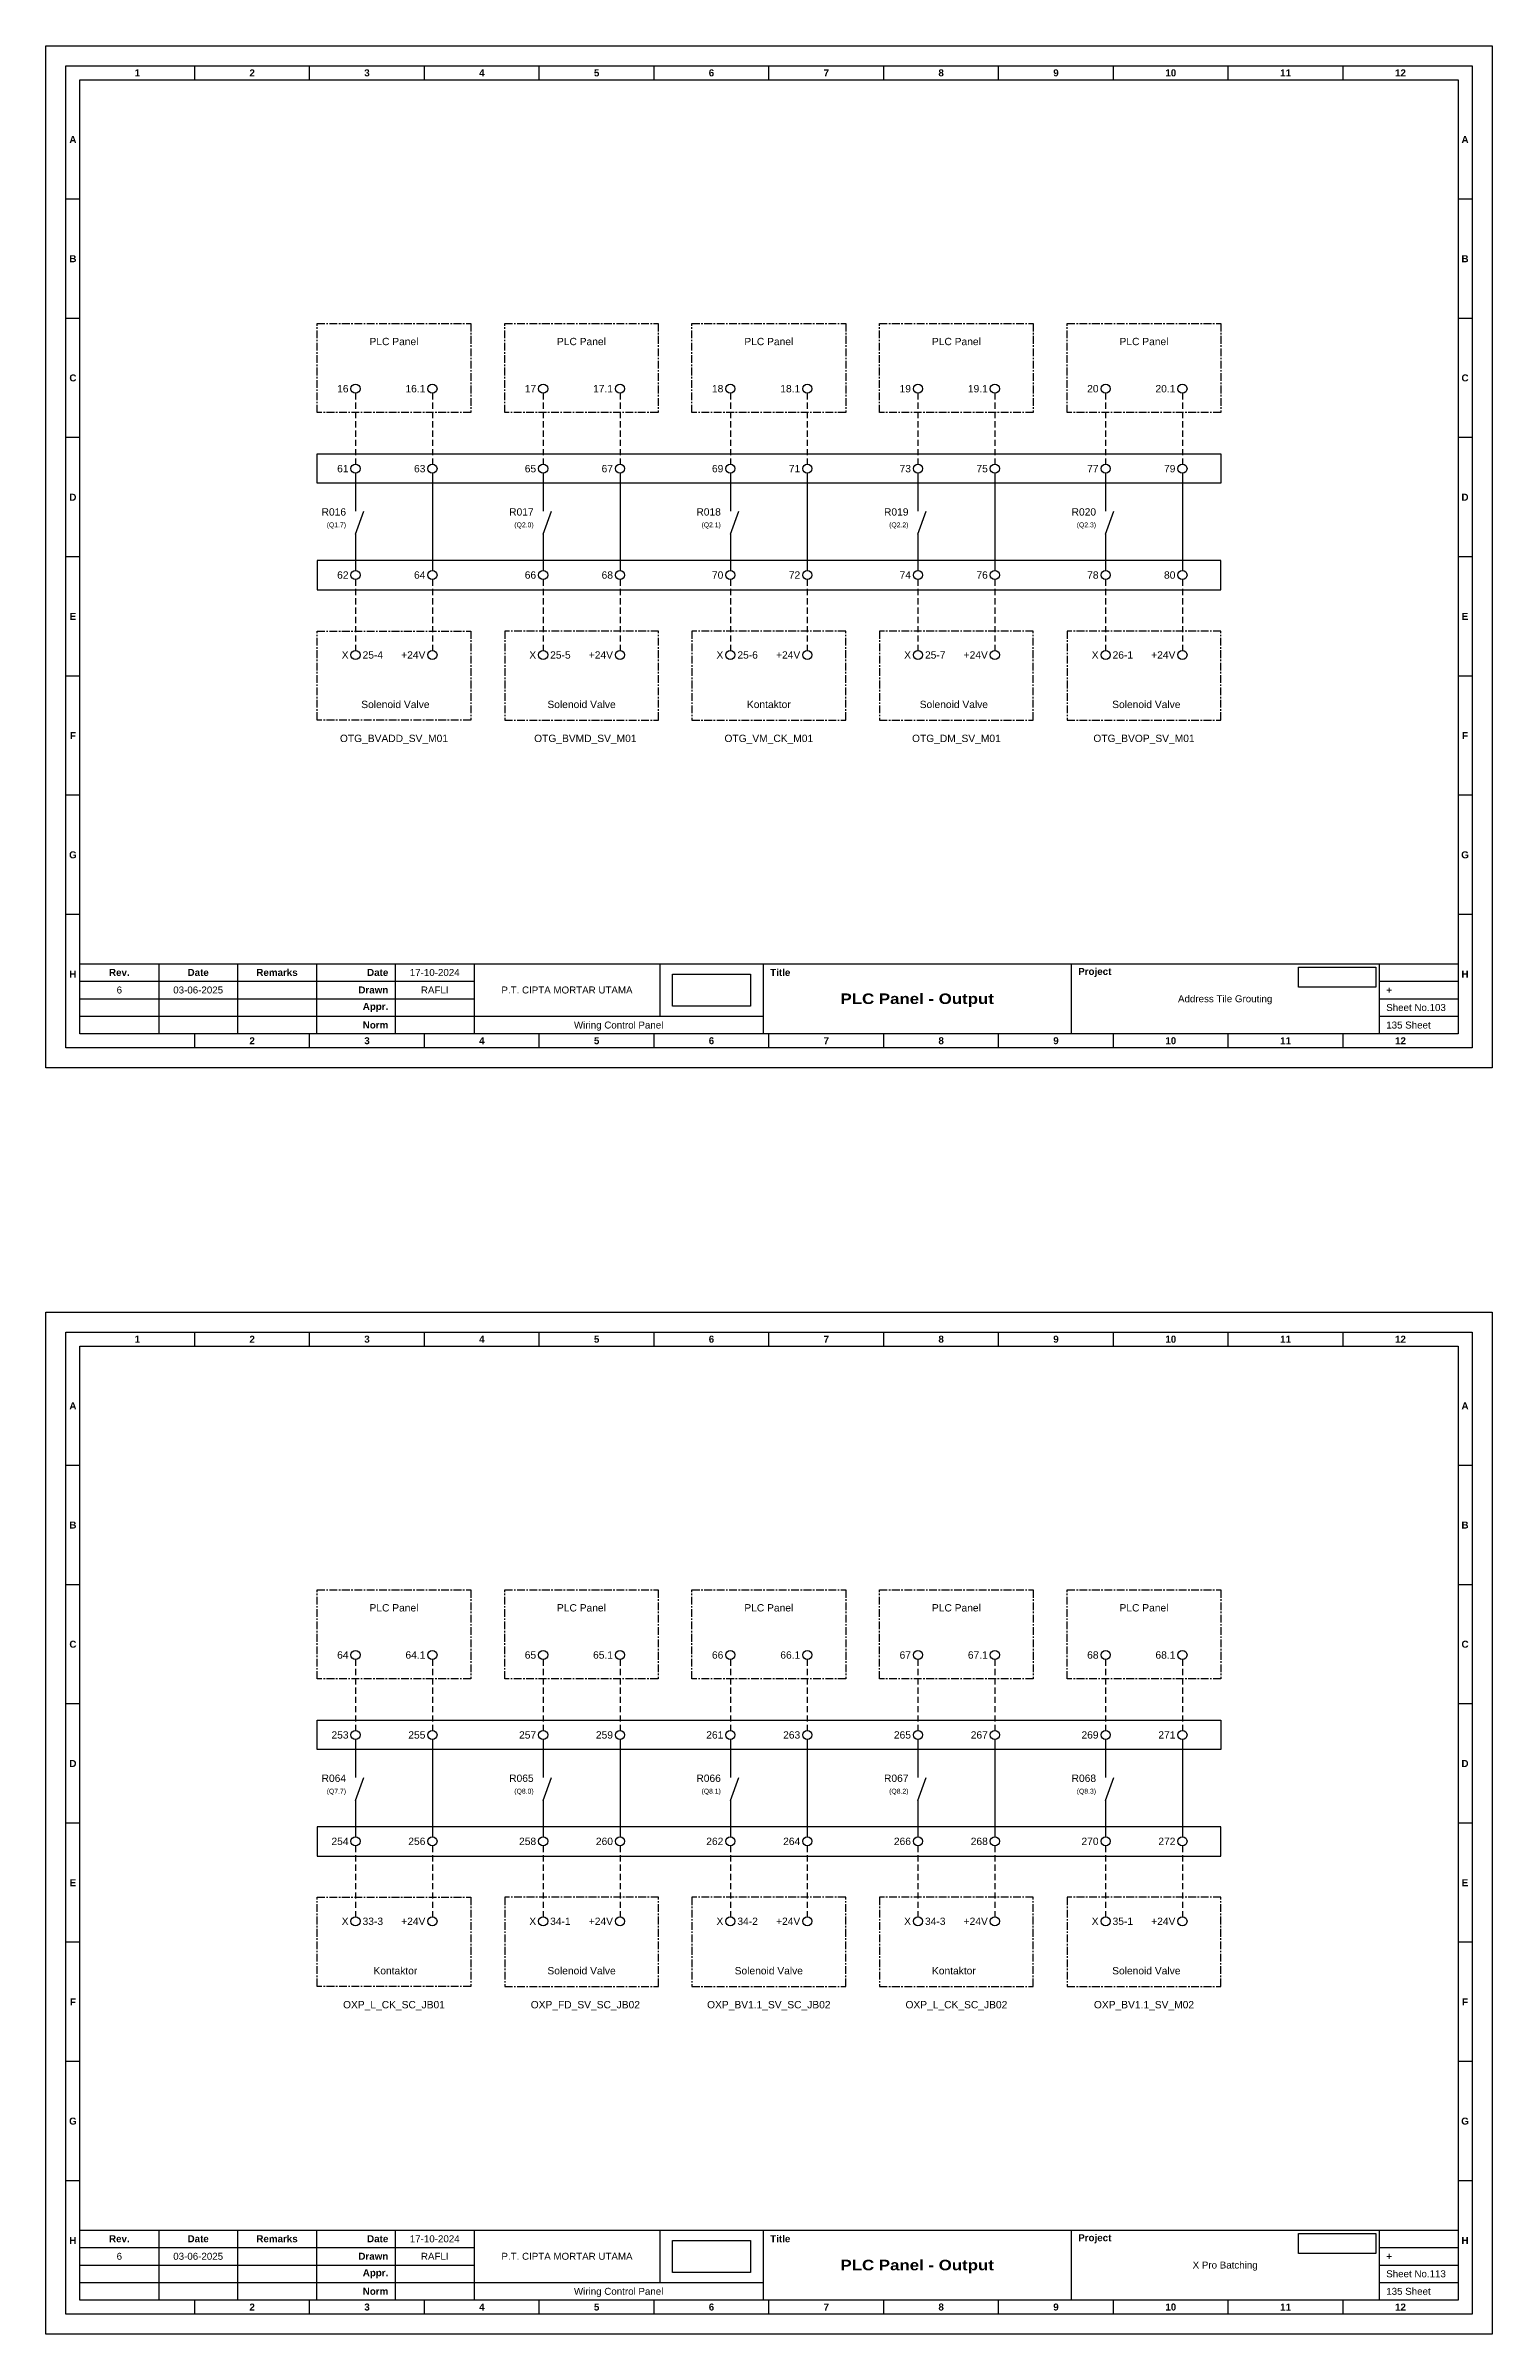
# Model space of a CAD drawing. Header units: millimetres. Extents: x 7759 to 13246, y 5489 to 6217.
# Drawn here: x 8797 to 9093.1, y 5747.9 to 6216.5 of the extents above; entities that cross this region are included whole.
import ezdxf
from ezdxf.enums import TextEntityAlignment as Align

# ---------------------------------------------------------------- set-up
doc = ezdxf.new("R2010")
doc.units = ezdxf.units.MM
doc.linetypes.add('CENTER', pattern=[50.8, 31.75, -6.35, 6.35, -6.35])
doc.linetypes.add('HIDDEN', pattern=[9.525, 6.35, -3.175])
doc.styles.add('Bold', font='ariblk.ttf', dxfattribs={"height": 25.4})
doc.styles.get("Standard").update_dxf_attribs({"font": 'arial.ttf'})
picture_1 = doc.add_image_def('image1.png', size_in_pixel=(2048, 847))
picture_2 = doc.add_image_def('image2.png', size_in_pixel=(2092, 542))

# ---------------------------------------------------------------- blocks, each defined once
blk = doc.blocks.new('KOP MU PROJECT')
at = {"color": 6, "ltscale": 50}
for p, q in [((27.74, 184.05), (27.74, 186.66)), ((49.13, 184.05), (49.13, 186.66)), ((70.51, 184.05), (70.51, 186.66)), ((91.89, 184.05), (91.89, 186.66)), ((113.27, 184.05), (113.27, 186.66)), ((134.66, 184.05), (134.66, 186.66)), ((156.04, 184.05), (156.04, 186.66)), ((177.42, 184.05), (177.42, 186.66)), ((198.8, 184.05), (198.8, 186.66)), ((220.19, 184.05), (220.19, 186.66)), ((241.57, 184.05), (241.57, 186.66)), ((6.36, 161.84), (3.75, 161.84)), ((265.59, 161.84), (262.98, 161.84)), ((6.36, 139.63), (3.75, 139.63)), ((265.59, 139.63), (262.98, 139.63)), ((6.36, 117.42), (3.75, 117.42)), ((265.59, 117.42), (262.98, 117.42)), ((6.36, 95.22), (3.75, 95.22)), ((265.59, 95.22), (262.98, 95.22)), ((6.36, 73.01), (3.75, 73.01)), ((265.59, 73.01), (262.98, 73.01)), ((6.36, 50.8), (3.75, 50.8)), ((265.59, 50.8), (262.98, 50.8)), ((6.36, 28.59), (3.75, 28.59)), ((265.59, 28.59), (262.98, 28.59)), ((27.74, 3.75), (27.74, 6.36)), ((49.13, 3.75), (49.13, 6.36)), ((70.51, 3.75), (70.51, 6.36)), ((91.89, 3.75), (91.89, 6.36)), ((113.27, 3.75), (113.27, 6.36)), ((134.66, 3.75), (134.66, 6.36)), ((156.04, 3.75), (156.04, 6.36)), ((177.42, 3.75), (177.42, 6.36)), ((198.8, 3.75), (198.8, 6.36)), ((220.19, 3.75), (220.19, 6.36)), ((241.57, 3.75), (241.57, 6.36))]:
    blk.add_line(p, q, dxfattribs=at)
at = {"ltscale": 50}
for p, q in [((6.36, 19.41), (262.98, 19.41)), ((21.04, 19.41), (21.04, 6.36)), ((35.72, 19.41), (35.72, 6.36)), ((50.41, 19.41), (50.41, 6.36)), ((65.09, 19.41), (65.09, 6.36)), ((79.77, 19.41), (79.77, 6.36)), ((114.35, 19.41), (114.35, 9.62)), ((133.6, 19.41), (133.6, 6.36)), ((190.95, 19.41), (190.95, 6.36)), ((248.3, 19.41), (248.3, 6.36)), ((6.36, 16.15), (79.77, 16.15)), ((6.36, 12.89), (79.77, 12.89)), ((248.3, 16.15), (262.98, 16.15)), ((248.3, 12.89), (262.98, 12.89)), ((6.36, 9.62), (133.6, 9.62)), ((248.3, 9.62), (262.98, 9.62))]:
    blk.add_line(p, q, dxfattribs=at)
at = {"color": 1, "ltscale": 50}
blk.add_lwpolyline([(269.34, 0), (0, 0), (0, 190.41), (269.34, 190.41)], close=True, dxfattribs=at)
at = {"color": 6, "ltscale": 50}
for points in [[(265.59, 3.75), (3.75, 3.75), (3.75, 186.66), (265.59, 186.66)], [(262.98, 6.36), (6.36, 6.36), (6.36, 184.05), (262.98, 184.05)]]:
    blk.add_lwpolyline(points, close=True, dxfattribs=at)
at = {"ltscale": 50, "char_height": 1.305, "attachment_point": 4}
for s, width, heights, insert in [('\\pxqc;{\\fArial|b1|i0|c0|p34;1}', 21.3825, [2.51], (6.36, 185.36)), ('\\pxqc;{\\fArial|b1|i0|c0|p34;2}', 21.3825, [2.51], (27.74, 185.36)), ('\\pxqc;{\\fArial|b1|i0|c0|p34;3}', 21.3825, [2.51], (49.13, 185.36)), ('\\pxqc;{\\fArial|b1|i0|c0|p34;4}', 21.3825, [2.51], (70.51, 185.36)), ('\\pxqc;{\\fArial|b1|i0|c0|p34;5}', 21.3825, [2.51], (91.89, 185.36)), ('\\pxqc;{\\fArial|b1|i0|c0|p34;6}', 21.3825, [2.51], (113.27, 185.36)), ('\\pxqc;{\\fArial|b1|i0|c0|p34;7}', 21.3825, [2.51], (134.66, 185.36)), ('\\pxqc;{\\fArial|b1|i0|c0|p34;8}', 21.3825, [2.51], (156.04, 185.36)), ('\\pxqc;{\\fArial|b1|i0|c0|p34;9}', 21.3825, [2.51], (177.42, 185.36)), ('\\pxqc;{\\fArial|b1|i0|c0|p34;10}', 21.3825, [2.51], (198.8, 185.36)), ('\\pxqc;{\\fArial|b1|i0|c0|p34;11}', 21.3825, [2.51], (220.19, 185.36)), ('\\pxqc;{\\fArial|b1|i0|c0|p34;12}', 21.3825, [2.51], (241.57, 185.36)), ('\\pxqc;{\\fArial|b1|i0|c0|p34;A}', 2.61, [2.51], (3.75, 172.95)), ('\\pxqc;{\\fArial|b1|i0|c0|p34;A}', 2.61, [2.51], (262.98, 172.95)), ('\\pxqc;{\\fArial|b1|i0|c0|p34;B}', 2.61, [2.51], (3.75, 150.74)), ('\\pxqc;{\\fArial|b1|i0|c0|p34;B}', 2.61, [2.51], (262.98, 150.74)), ('\\pxqc;{\\fArial|b1|i0|c0|p34;C}', 2.61, [2.51], (3.75, 128.53)), ('\\pxqc;{\\fArial|b1|i0|c0|p34;C}', 2.61, [2.51], (262.98, 128.53)), ('\\pxqc;{\\fArial|b1|i0|c0|p34;D}', 2.61, [2.51], (3.75, 106.32)), ('\\pxqc;{\\fArial|b1|i0|c0|p34;D}', 2.61, [2.51], (262.98, 106.32)), ('\\pxqc;{\\fArial|b1|i0|c0|p34;E}', 2.61, [2.51], (3.75, 84.11)), ('\\pxqc;{\\fArial|b1|i0|c0|p34;E}', 2.61, [2.51], (262.98, 84.11)), ('\\pxqc;{\\fArial|b1|i0|c0|p34;F}', 2.61, [2.51], (3.75, 61.9)), ('\\pxqc;{\\fArial|b1|i0|c0|p34;F}', 2.61, [2.51], (262.98, 61.9)), ('\\pxqc;{\\fArial|b1|i0|c0|p34;G}', 2.61, [2.51], (3.75, 39.69)), ('\\pxqc;{\\fArial|b1|i0|c0|p34;G}', 2.61, [2.51], (262.98, 39.69)), ('\\pxqc;{\\fArial|b1|i0|c0|p34;H}', 2.61, [2.51], (3.75, 17.47)), ('\\pxqc;{\\fArial|b1|i0|c0|p34;Rev.}', 14.6811, [2.88], (6.36, 17.78)), ('\\pxqc;{\\fArial|b1|i0|c0|p34;Date}', 14.6811, [2.88], (21.04, 17.78)), ('\\pxqc;{\\fArial|b1|i0|c0|p34;Remarks}', 14.6811, [2.88], (35.72, 17.78)), ('\\pxqr;{\\fArial|b1|i0|c0|p34;Date}', 13.3761, [2.88], (50.41, 17.78)), ('\\pxql;{\\fArial|b1|i0|c0|p34;Title}', 50.2419, [2.88], (134.9, 17.78)), ('\\pxql;{\\fArial|b1|i0|c0|p34;Project}', 50.2419, [2.88], (192.25, 17.78)), ('\\pxqc;{\\fArial|b1|i0|c0|p34;H}', 2.61, [2.51], (262.98, 17.47)), ('\\pxqr;{\\fArial|b1|i0|c0|p34;Drawn}', 13.3761, [2.88], (50.41, 14.52)), ('\\pxql;{\\fArial|b1|i0|c0|p34;+}', 14.6811, [2.88], (249.61, 14.52)), ('\\pxqr;{\\fArial|b1|i0|c0|p34;Appr.}', 13.3761, [2.88], (50.41, 11.26)), ('\\pxqr;{\\fArial|b1|i0|c0|p34;Norm}', 13.3761, [2.88], (50.41, 7.99)), ('\\pxqc;{\\fArial|b1|i0|c0|p34;2}', 21.3825, [2.51], (27.74, 5.06)), ('\\pxqc;{\\fArial|b1|i0|c0|p34;3}', 21.3825, [2.51], (49.13, 5.06)), ('\\pxqc;{\\fArial|b1|i0|c0|p34;4}', 21.3825, [2.51], (70.51, 5.06)), ('\\pxqc;{\\fArial|b1|i0|c0|p34;5}', 21.3825, [2.51], (91.89, 5.06)), ('\\pxqc;{\\fArial|b1|i0|c0|p34;6}', 21.3825, [2.51], (113.27, 5.06)), ('\\pxqc;{\\fArial|b1|i0|c0|p34;7}', 21.3825, [2.51], (134.66, 5.06)), ('\\pxqc;{\\fArial|b1|i0|c0|p34;8}', 21.3825, [2.51], (156.04, 5.06)), ('\\pxqc;{\\fArial|b1|i0|c0|p34;9}', 21.3825, [2.51], (177.42, 5.06)), ('\\pxqc;{\\fArial|b1|i0|c0|p34;10}', 21.3825, [2.51], (198.8, 5.06)), ('\\pxqc;{\\fArial|b1|i0|c0|p34;11}', 21.3825, [2.51], (220.19, 5.06)), ('\\pxqc;{\\fArial|b1|i0|c0|p34;12}', 21.3825, [2.51], (241.57, 5.06))]:
    blk.add_mtext_dynamic_manual_height_columns(s, width=width, gutter_width=0.0326, heights=heights, dxfattribs=dict(at, insert=insert))
at = {"ltscale": 50}
for tag, p in [('DATECREATED', (72.43, 17.78)), ('REV', (13.7, 14.52)), ('REVDATE', (28.38, 14.52)), ('REMARKS', (43.06, 14.52)), ('DRAWN', (72.43, 14.52)), ('COMPANY', (97.06, 14.52)), ('PROJECT', (219.62, 12.89)), ('NORM', (72.43, 7.99)), ('APPR', (72.43, 11.26)), ('DRAWINGCATEGORY', (106.68, 7.99)), ('DESCRIPTION', (162.27, 10.03))]:
    blk.add_attdef(tag, text='', height=1.3, dxfattribs=at).set_placement(p, align=Align.MIDDLE_CENTER)
at = {"ltscale": 50, "style": 'Bold'}
blk.add_attdef('TITLE', text='', height=1.96, dxfattribs=at).set_placement((162.27, 12.89), align=Align.MIDDLE_CENTER)
at = {"ltscale": 50}
for tag, p in [('TOTALSHEET', (249.61, 7.99)), ('SHEETNUMBER', (249.61, 11.26))]:
    blk.add_attdef(tag, text='', height=1.3, dxfattribs=at).set_placement(p, align=Align.MIDDLE_LEFT)
image = blk.add_image(picture_1, insert=(116.72, 11.48), size_in_units=(14.5, 6), dxfattribs=at)
image.dxf.flags = 15
image = blk.add_image(picture_2, insert=(233.29, 15.04), size_in_units=(14.36, 3.72), dxfattribs=at)
image.dxf.flags = 15

msp = doc.modelspace()

# ---------------------------------------------------------------- linework, layer by layer
at = {"linetype": 'HIDDEN', "ltscale": 0.2}
for p, q in [((8860.38, 6145.36), (8860.38, 6130.87)), ((8876.12, 6145.36), (8876.12, 6130.87)), ((8898.79, 6145.36), (8898.79, 6130.87)), ((8914.52, 6145.36), (8914.52, 6130.87)), ((8937.11, 6145.36), (8937.11, 6130.87)), ((8952.85, 6145.36), (8952.85, 6130.87)), ((8975.51, 6145.36), (8975.51, 6130.87)), ((8991.25, 6145.36), (8991.25, 6130.87)), ((9013.92, 6145.36), (9013.92, 6130.87)), ((9029.65, 6145.36), (9029.65, 6130.87)), ((8860.38, 6107.2), (8860.38, 6092.71)), ((8876.12, 6107.2), (8876.12, 6092.71)), ((8898.79, 6107.2), (8898.79, 6092.71)), ((8914.52, 6107.2), (8914.52, 6092.71)), ((8937.11, 6107.2), (8937.11, 6092.71)), ((8952.85, 6107.2), (8952.85, 6092.71)), ((8975.51, 6107.2), (8975.51, 6092.71)), ((8991.25, 6107.2), (8991.25, 6092.71)), ((9013.92, 6107.2), (9013.92, 6092.71)), ((9029.65, 6107.2), (9029.65, 6092.71)), ((8860.38, 5886.04), (8860.38, 5871.55)), ((8876.12, 5886.04), (8876.12, 5871.55)), ((8898.79, 5886.04), (8898.79, 5871.55)), ((8914.52, 5886.04), (8914.52, 5871.55)), ((8937.11, 5886.04), (8937.11, 5871.55)), ((8952.85, 5886.04), (8952.85, 5871.55)), ((8975.51, 5886.04), (8975.51, 5871.55)), ((8991.25, 5886.04), (8991.25, 5871.55)), ((9013.92, 5886.04), (9013.92, 5871.55)), ((9029.65, 5886.04), (9029.65, 5871.55)), ((8860.38, 5847.88), (8860.38, 5833.39)), ((8876.12, 5847.88), (8876.12, 5833.39)), ((8898.79, 5847.88), (8898.79, 5833.39)), ((8914.52, 5847.88), (8914.52, 5833.39)), ((8937.11, 5847.88), (8937.11, 5833.39)), ((8952.85, 5847.88), (8952.85, 5833.39)), ((8975.51, 5847.88), (8975.51, 5833.39)), ((8991.25, 5847.88), (8991.25, 5833.39)), ((9013.92, 5847.88), (9013.92, 5833.39)), ((9029.65, 5847.88), (9029.65, 5833.39))]:
    msp.add_line(p, q, dxfattribs=at)
at = {"ltscale": 0.2}
for p, q in [((8860.38, 6128.99), (8860.38, 6121.23)), ((8876.12, 6128.99), (8876.12, 6109.08)), ((8898.79, 6128.99), (8898.79, 6121.23)), ((8914.52, 6128.99), (8914.52, 6109.08)), ((8937.11, 6128.99), (8937.11, 6121.23)), ((8952.85, 6128.99), (8952.85, 6109.08)), ((8975.51, 6128.99), (8975.51, 6121.23)), ((8991.25, 6128.99), (8991.25, 6109.08)), ((9013.92, 6128.99), (9013.92, 6121.23)), ((9029.65, 6128.99), (9029.65, 6109.08)), ((8860.38, 6116.53), (8862.09, 6121.23)), ((8898.79, 6116.53), (8900.5, 6121.23)), ((8937.11, 6116.53), (8938.82, 6121.23)), ((8975.51, 6116.53), (8977.22, 6121.23)), ((9013.92, 6116.53), (9015.63, 6121.23)), ((8860.38, 6116.53), (8860.38, 6109.08)), ((8898.79, 6116.53), (8898.79, 6109.08)), ((8937.11, 6116.53), (8937.11, 6109.08)), ((8975.51, 6116.53), (8975.51, 6109.08)), ((9013.92, 6116.53), (9013.92, 6109.08)), ((8860.38, 5869.67), (8860.38, 5861.91)), ((8876.12, 5869.67), (8876.12, 5849.76)), ((8898.79, 5869.67), (8898.79, 5861.91)), ((8914.52, 5869.67), (8914.52, 5849.76)), ((8937.11, 5869.67), (8937.11, 5861.91)), ((8952.85, 5869.67), (8952.85, 5849.76)), ((8975.51, 5869.67), (8975.51, 5861.91)), ((8991.25, 5869.67), (8991.25, 5849.76)), ((9013.92, 5869.67), (9013.92, 5861.91)), ((9029.65, 5869.67), (9029.65, 5849.76)), ((8860.38, 5857.21), (8862.09, 5861.91)), ((8898.79, 5857.21), (8900.5, 5861.91)), ((8937.11, 5857.21), (8938.82, 5861.91)), ((8975.51, 5857.21), (8977.22, 5861.91)), ((9013.92, 5857.21), (9015.63, 5861.91)), ((8860.38, 5857.21), (8860.38, 5849.76)), ((8898.79, 5857.21), (8898.79, 5849.76)), ((8937.11, 5857.21), (8937.11, 5849.76)), ((8975.51, 5857.21), (8975.51, 5849.76)), ((9013.92, 5857.21), (9013.92, 5849.76))]:
    msp.add_line(p, q, dxfattribs=at)
at = {"linetype": 'CENTER', "ltscale": 0.05}
for points in [[(8852.52, 6159.63), (8883.99, 6159.63), (8883.99, 6141.4), (8852.52, 6141.4)], [(8890.92, 6159.63), (8922.31, 6159.63), (8922.31, 6141.4), (8890.92, 6141.4)], [(8929.24, 6159.63), (8960.72, 6159.63), (8960.72, 6141.4), (8929.24, 6141.4)], [(8967.65, 6159.63), (8999.12, 6159.63), (8999.12, 6141.4), (8967.65, 6141.4)], [(9006.05, 6159.63), (9037.52, 6159.63), (9037.52, 6141.4), (9006.05, 6141.4)], [(8852.52, 6096.67), (8883.99, 6096.67), (8883.99, 6078.44), (8852.52, 6078.44)], [(8890.92, 6078.44), (8922.39, 6078.44), (8922.39, 6096.67), (8890.92, 6096.67)], [(8929.24, 6078.44), (8960.72, 6078.44), (8960.72, 6096.67), (8929.24, 6096.67)], [(8967.65, 6078.44), (8999.12, 6078.44), (8999.12, 6096.67), (8967.65, 6096.67)], [(9006.05, 6078.44), (9037.52, 6078.44), (9037.52, 6096.67), (9006.05, 6096.67)], [(8852.52, 5900.3), (8883.99, 5900.3), (8883.99, 5882.08), (8852.52, 5882.08)], [(8890.92, 5900.3), (8922.31, 5900.3), (8922.31, 5882.08), (8890.92, 5882.08)], [(8929.24, 5900.3), (8960.72, 5900.3), (8960.72, 5882.08), (8929.24, 5882.08)], [(8967.65, 5900.3), (8999.12, 5900.3), (8999.12, 5882.08), (8967.65, 5882.08)], [(9006.05, 5900.3), (9037.52, 5900.3), (9037.52, 5882.08), (9006.05, 5882.08)], [(8852.52, 5837.35), (8883.99, 5837.35), (8883.99, 5819.12), (8852.52, 5819.12)], [(8890.92, 5819.12), (8922.39, 5819.12), (8922.39, 5837.35), (8890.92, 5837.35)], [(8929.24, 5819.12), (8960.72, 5819.12), (8960.72, 5837.35), (8929.24, 5837.35)], [(8967.65, 5819.12), (8999.12, 5819.12), (8999.12, 5837.35), (8967.65, 5837.35)], [(9006.05, 5819.12), (9037.52, 5819.12), (9037.52, 5837.35), (9006.05, 5837.35)]]:
    msp.add_lwpolyline(points, close=True, dxfattribs=at)
at = {"ltscale": 0.05}
for points in [[(8852.52, 6132.93), (9037.52, 6132.93), (9037.52, 6126.92), (8852.52, 6126.92)], [(8852.52, 6105.13), (9037.52, 6105.13), (9037.52, 6111.14), (8852.52, 6111.14)], [(8852.52, 5873.61), (9037.52, 5873.61), (9037.52, 5867.6), (8852.52, 5867.6)], [(8852.52, 5845.81), (9037.52, 5845.81), (9037.52, 5851.82), (8852.52, 5851.82)]]:
    msp.add_lwpolyline(points, close=True, dxfattribs=at)
for centre in [(8860.38, 6146.3), (8876.12, 6146.3), (8898.79, 6146.3), (8914.52, 6146.3), (8937.11, 6146.3), (8952.85, 6146.3), (8975.51, 6146.3), (8991.25, 6146.3), (9013.92, 6146.3), (9029.65, 6146.3), (8860.38, 6129.93), (8876.12, 6129.93), (8898.79, 6129.93), (8914.52, 6129.93), (8937.11, 6129.93), (8952.85, 6129.93), (8975.51, 6129.93), (8991.25, 6129.93), (9013.92, 6129.93), (9029.65, 6129.93), (8860.38, 6108.14), (8876.12, 6108.14), (8898.79, 6108.14), (8914.52, 6108.14), (8937.11, 6108.14), (8952.85, 6108.14), (8975.51, 6108.14), (8991.25, 6108.14), (9013.92, 6108.14), (9029.65, 6108.14), (8860.38, 6091.77), (8876.12, 6091.77), (8898.79, 6091.77), (8914.52, 6091.77), (8937.11, 6091.77), (8952.85, 6091.77), (8975.51, 6091.77), (8991.25, 6091.77), (9013.92, 6091.77), (9029.65, 6091.77), (8860.38, 5886.98), (8876.12, 5886.98), (8898.79, 5886.98), (8914.52, 5886.98), (8937.11, 5886.98), (8952.85, 5886.98), (8975.51, 5886.98), (8991.25, 5886.98), (9013.92, 5886.98), (9029.65, 5886.98), (8860.38, 5870.61), (8876.12, 5870.61), (8898.79, 5870.61), (8914.52, 5870.61), (8937.11, 5870.61), (8952.85, 5870.61), (8975.51, 5870.61), (8991.25, 5870.61), (9013.92, 5870.61), (9029.65, 5870.61), (8860.38, 5848.82), (8876.12, 5848.82), (8898.79, 5848.82), (8914.52, 5848.82), (8937.11, 5848.82), (8952.85, 5848.82), (8975.51, 5848.82), (8991.25, 5848.82), (9013.92, 5848.82), (9029.65, 5848.82), (8860.38, 5832.45), (8876.12, 5832.45), (8898.79, 5832.45), (8914.52, 5832.45), (8937.11, 5832.45), (8952.85, 5832.45), (8975.51, 5832.45), (8991.25, 5832.45), (9013.92, 5832.45), (9029.65, 5832.45)]:
    msp.add_circle(centre, 0.938)

# ---------------------------------------------------------------- block references
at = {"xscale": 1.099296583304004, "yscale": 1.099296583304004, "zscale": 1.099296583304004}
for p, values in [((8796.97, 6007.2), {'TITLE': 'PLC Panel - Output', 'PROJECT': 'Address Tile Grouting', 'COMPANY': 'P.T. CIPTA MORTAR UTAMA', 'DRAWINGCATEGORY': 'Wiring Control Panel', 'DRAWN': 'RAFLI', 'DATECREATED': '17-10-2024', 'REVDATE': '03-06-2025', 'REV': '6', 'SHEETNUMBER': 'Sheet No.103', 'TOTALSHEET': '135 Sheet'}), ((8796.97, 5747.88), {'TITLE': 'PLC Panel - Output', 'PROJECT': 'X Pro Batching', 'COMPANY': 'P.T. CIPTA MORTAR UTAMA', 'DRAWINGCATEGORY': 'Wiring Control Panel', 'DRAWN': 'RAFLI', 'DATECREATED': '17-10-2024', 'REVDATE': '03-06-2025', 'REV': '6', 'SHEETNUMBER': 'Sheet No.113', 'TOTALSHEET': '135 Sheet'})]:
    msp.add_blockref('KOP MU PROJECT', p, dxfattribs=at).add_auto_attribs(values)

# ---------------------------------------------------------------- texts
for s, p in [('PLC Panel', (8868.25, 6156.71)), ('PLC Panel', (8906.62, 6156.71)), ('PLC Panel', (8944.98, 6156.71)), ('PLC Panel', (8983.38, 6156.71)), ('PLC Panel', (9021.78, 6156.71)), ('OTG_BVADD_SV_M01', (8868.25, 6075.44)), ('OTG_BVMD_SV_M01', (8907.42, 6075.44)), ('OTG_VM_CK_M01', (8944.98, 6075.44)), ('OTG_DM_SV_M01', (8983.38, 6075.44)), ('OTG_BVOP_SV_M01', (9021.78, 6075.44)), ('PLC Panel', (8868.25, 5897.39)), ('PLC Panel', (8906.62, 5897.39)), ('PLC Panel', (8944.98, 5897.39)), ('PLC Panel', (8983.38, 5897.39)), ('PLC Panel', (9021.78, 5897.39)), ('OXP_L_CK_SC_JB01', (8868.25, 5816.12)), ('OXP_FD_SV_SC_JB02', (8907.42, 5816.12)), ('OXP_BV1.1_SV_SC_JB02', (8944.98, 5816.12)), ('OXP_L_CK_SC_JB02', (8983.38, 5816.12)), ('OXP_BV1.1_SV_M02', (9021.78, 5816.12))]:
    msp.add_text(s, height=1.5).set_placement(p, align=Align.TOP_CENTER)
for s, height, p in [('16', 1.5, (8858.95, 6146.3)), ('16.1', 1.5, (8874.68, 6146.3)), ('17', 1.5, (8897.35, 6146.3)), ('17.1', 1.5, (8913.08, 6146.3)), ('18', 1.5, (8935.67, 6146.3)), ('18.1', 1.5, (8951.41, 6146.3)), ('19', 1.5, (8974.08, 6146.3)), ('19.1', 1.5, (8989.81, 6146.3)), ('20', 1.5, (9012.48, 6146.3)), ('20.1', 1.5, (9028.21, 6146.3)), ('61', 1.5, (8858.95, 6129.93)), ('63', 1.5, (8874.68, 6129.93)), ('65', 1.5, (8897.35, 6129.93)), ('67', 1.5, (8913.08, 6129.93)), ('69', 1.5, (8935.67, 6129.93)), ('71', 1.5, (8951.41, 6129.93)), ('73', 1.5, (8974.08, 6129.93)), ('75', 1.5, (8989.81, 6129.93)), ('77', 1.5, (9012.48, 6129.93)), ('79', 1.5, (9028.21, 6129.93)), ('R016', 1.5, (8858.44, 6121.06)), ('R017', 1.5, (8896.84, 6121.06)), ('R018', 1.5, (8935.16, 6121.06)), ('R019', 1.5, (8973.57, 6121.06)), ('R020', 1.5, (9011.97, 6121.06)), ('(Q1.7)', 1, (8858.44, 6118.41)), ('(Q2.0)', 1, (8896.84, 6118.41)), ('(Q2.1)', 1, (8935.16, 6118.41)), ('(Q2.2)', 1, (8973.57, 6118.41)), ('(Q2.3)', 1, (9011.97, 6118.41)), ('62', 1.5, (8858.95, 6108.14)), ('64', 1.5, (8874.68, 6108.14)), ('66', 1.5, (8897.35, 6108.14)), ('68', 1.5, (8913.08, 6108.14)), ('70', 1.5, (8935.67, 6108.14)), ('72', 1.5, (8951.41, 6108.14)), ('74', 1.5, (8974.08, 6108.14)), ('76', 1.5, (8989.81, 6108.14)), ('78', 1.5, (9012.48, 6108.14)), ('80', 1.5, (9028.21, 6108.14)), ('X', 1.5, (8858.95, 6091.77)), ('+24V', 1.5, (8874.68, 6091.77)), ('X', 1.5, (8897.35, 6091.77)), ('+24V', 1.5, (8913.08, 6091.77)), ('X', 1.5, (8935.67, 6091.77)), ('+24V', 1.5, (8951.41, 6091.77)), ('X', 1.5, (8974.08, 6091.77)), ('+24V', 1.5, (8989.81, 6091.77)), ('X', 1.5, (9012.48, 6091.77)), ('+24V', 1.5, (9028.21, 6091.77)), ('64', 1.5, (8858.95, 5886.98)), ('64.1', 1.5, (8874.68, 5886.98)), ('65', 1.5, (8897.35, 5886.98)), ('65.1', 1.5, (8913.08, 5886.98)), ('66', 1.5, (8935.67, 5886.98)), ('66.1', 1.5, (8951.41, 5886.98)), ('67', 1.5, (8974.08, 5886.98)), ('67.1', 1.5, (8989.81, 5886.98)), ('68', 1.5, (9012.48, 5886.98)), ('68.1', 1.5, (9028.21, 5886.98)), ('253', 1.5, (8858.95, 5870.61)), ('255', 1.5, (8874.68, 5870.61)), ('257', 1.5, (8897.35, 5870.61)), ('259', 1.5, (8913.08, 5870.61)), ('261', 1.5, (8935.67, 5870.61)), ('263', 1.5, (8951.41, 5870.61)), ('265', 1.5, (8974.08, 5870.61)), ('267', 1.5, (8989.81, 5870.61)), ('269', 1.5, (9012.48, 5870.61)), ('271', 1.5, (9028.21, 5870.61)), ('R064', 1.5, (8858.44, 5861.74)), ('(Q7.7)', 1, (8858.44, 5859.09)), ('R065', 1.5, (8896.84, 5861.74)), ('(Q8.0)', 1, (8896.84, 5859.09)), ('R066', 1.5, (8935.16, 5861.74)), ('(Q8.1)', 1, (8935.16, 5859.09)), ('R067', 1.5, (8973.57, 5861.74)), ('(Q8.2)', 1, (8973.57, 5859.09)), ('R068', 1.5, (9011.97, 5861.74)), ('(Q8.3)', 1, (9011.97, 5859.09)), ('254', 1.5, (8858.95, 5848.82)), ('256', 1.5, (8874.68, 5848.82)), ('258', 1.5, (8897.35, 5848.82)), ('260', 1.5, (8913.08, 5848.82)), ('262', 1.5, (8935.67, 5848.82)), ('264', 1.5, (8951.41, 5848.82)), ('266', 1.5, (8974.08, 5848.82)), ('268', 1.5, (8989.81, 5848.82)), ('270', 1.5, (9012.48, 5848.82)), ('272', 1.5, (9028.21, 5848.82)), ('X', 1.5, (8858.95, 5832.45)), ('+24V', 1.5, (8874.68, 5832.45)), ('X', 1.5, (8897.35, 5832.45)), ('+24V', 1.5, (8913.08, 5832.45)), ('X', 1.5, (8935.67, 5832.45)), ('+24V', 1.5, (8951.41, 5832.45)), ('X', 1.5, (8974.08, 5832.45)), ('+24V', 1.5, (8989.81, 5832.45)), ('X', 1.5, (9012.48, 5832.45)), ('+24V', 1.5, (9028.21, 5832.45))]:
    msp.add_text(s, height=height).set_placement(p, align=Align.MIDDLE_RIGHT)
for s, p in [('25-4', (8861.82, 6091.77)), ('25-5', (8900.22, 6091.77)), ('25-6', (8938.55, 6091.77)), ('25-7', (8976.95, 6091.77)), ('26-1', (9015.35, 6091.77)), ('33-3', (8861.82, 5832.45)), ('34-1', (8900.22, 5832.45)), ('34-2', (8938.55, 5832.45)), ('34-3', (8976.95, 5832.45)), ('35-1', (9015.35, 5832.45))]:
    msp.add_text(s, height=1.5).set_placement(p, align=Align.MIDDLE_LEFT)
for s, p in [('Solenoid Valve', (8868.54, 6080.44)), ('Solenoid Valve', (8906.65, 6080.44)), ('Kontaktor', (8944.98, 6080.44)), ('Solenoid Valve', (8982.86, 6080.44)), ('Solenoid Valve', (9022.26, 6080.44)), ('Kontaktor', (8868.54, 5821.12)), ('Solenoid Valve', (8906.65, 5821.12)), ('Solenoid Valve', (8944.98, 5821.12)), ('Kontaktor', (8982.86, 5821.12)), ('Solenoid Valve', (9022.26, 5821.12))]:
    msp.add_text(s, height=1.5).set_placement(p, align=Align.BOTTOM_CENTER)

doc.saveas('drawing.dxf')
